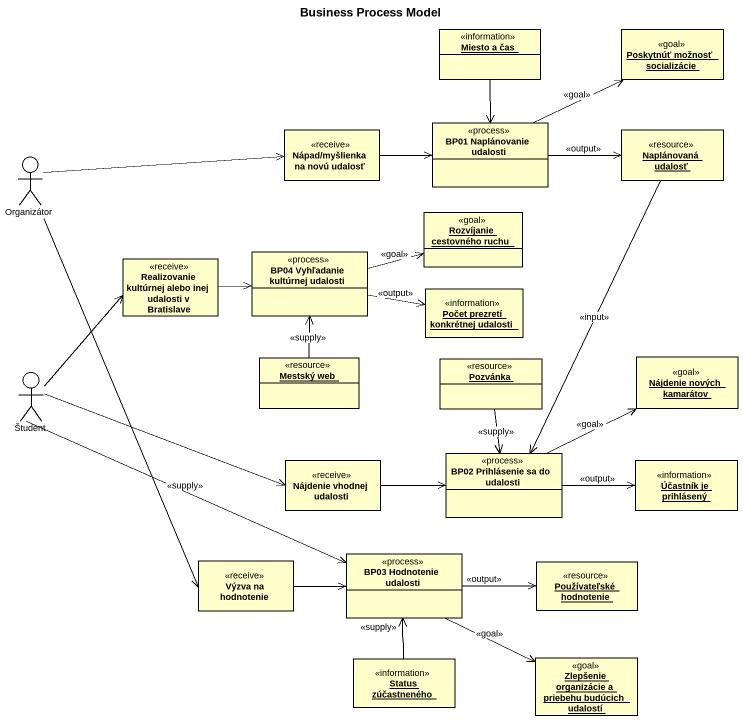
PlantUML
@startuml
title Business Process Model
allowmixing
hide circle
hide empty members
object "Miesto a čas" as Miesto_a_čas <<information>>
object "Poskytnúť možnosť socializácie" as Poskytnúť_možnosť <<goal>>
class "Nápad/myšlienka na novú udalosť" as Nápad_myšlienka_na_novú <<receive>>
class "BP01 Naplánovanie udalosti" as BP01_Naplánovanie_udalosti <<process>>
object "Naplánovaná udalosť" as Naplánovaná_udalosť <<resource>>
actor Organizátor
object "Rozvíjanie cestovného ruchu" as Rozvíjanie_cestovného_ruchu <<goal>>
class "Realizovanie kultúrnej alebo inej udalosti v Bratislave" as Realizovanie_kultúrnej <<receive>>
class "BP04 Vyhľadanie kultúrnej udalosti" as BP04_Vyhľadanie_kultúrnej <<process>>
object "Počet prezretí konkrétnej udalosti" as Počet_prezretí_konkrétnej <<information>>
actor Študent
object "Mestský web" as Mestský_web <<resource>>
object Pozvánka <<resource>>
object "Nájdenie nových kamarátov" as Nájdenie_nových_kamarátov <<goal>>
class "BP02 Prihlásenie sa do udalosti" as BP02_Prihlásenie_sa_do <<process>>
class "Nájdenie vhodnej udalosti" as Nájdenie_vhodnej_udalosti <<receive>>
object "Účastník je prihlásený" as Účastník_je_prihlásený <<information>>
class "Výzva na hodnotenie" as Výzva_na_hodnotenie <<receive>>
class "BP03 Hodnotenie udalosti" as BP03_Hodnotenie_udalosti <<process>>
object "Používateľské hodnotenie" as Používateľské_hodnotenie <<resource>>
object "Status zúčastneného" as Status_zúčastneného <<information>>
object "Zlepšenie organizácie a priebehu budúcich udalostí" as Zlepšenie_organizácie_a <<goal>>
Miesto_a_čas --> BP01_Naplánovanie_udalosti
Nápad_myšlienka_na_novú -right-> BP01_Naplánovanie_udalosti
BP01_Naplánovanie_udalosti -right-> Poskytnúť_možnosť : <<goal>>
BP01_Naplánovanie_udalosti -right-> Naplánovaná_udalosť : <<output>>
Naplánovaná_udalosť --> BP02_Prihlásenie_sa_do : <<input>>
Organizátor -right-> Nápad_myšlienka_na_novú
Organizátor --> Výzva_na_hodnotenie
Realizovanie_kultúrnej -right-> BP04_Vyhľadanie_kultúrnej
BP04_Vyhľadanie_kultúrnej -right-> Rozvíjanie_cestovného_ruchu : <<goal>>
BP04_Vyhľadanie_kultúrnej -right-> Počet_prezretí_konkrétnej : <<output>>
Študent -up-> Realizovanie_kultúrnej
Študent -right-> Nájdenie_vhodnej_udalosti
Študent -right-> BP03_Hodnotenie_udalosti : <<supply>>
Mestský_web -up-> BP04_Vyhľadanie_kultúrnej : <<supply>>
Pozvánka --> BP02_Prihlásenie_sa_do : <<supply>>
BP02_Prihlásenie_sa_do -right-> Nájdenie_nových_kamarátov : <<goal>>
BP02_Prihlásenie_sa_do -right-> Účastník_je_prihlásený : <<output>>
Nájdenie_vhodnej_udalosti -right-> BP02_Prihlásenie_sa_do
Výzva_na_hodnotenie -right-> BP03_Hodnotenie_udalosti
BP03_Hodnotenie_udalosti -right-> Používateľské_hodnotenie : <<output>>
BP03_Hodnotenie_udalosti -right-> Zlepšenie_organizácie_a : <<goal>>
Status_zúčastneného -up-> BP03_Hodnotenie_udalosti : <<supply>>
@enduml
